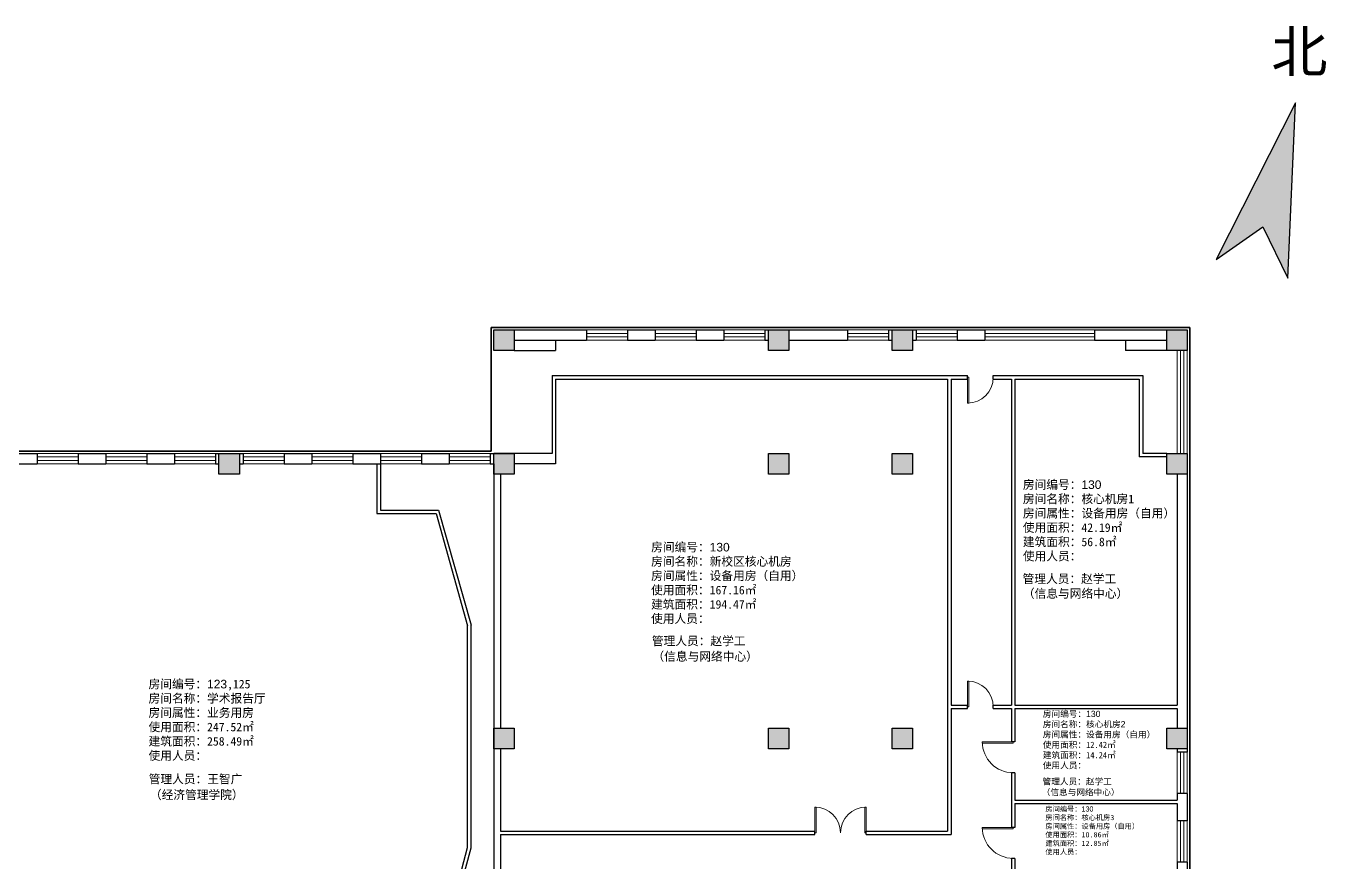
# Model space of a CAD drawing. Header units: millimetres. Extents: x 53439 to 179743, y 35946 to 92379.
# Drawn here: x 141884 to 179743, y 68024 to 92379 of the extents above; entities that cross this region are included whole.
import ezdxf

# ---------------------------------------------------------------- set-up
doc = ezdxf.new("R2010")
doc.units = ezdxf.units.MM
doc.header["$LTSCALE"] = 1000
doc.linetypes.add('CONTINOUS', pattern=[0])
for name, color, linetype in [('占地面积', 101, 'Continuous'), ('填充', 7, 'Continuous'), ('管理人员', 2, 'Continuous')]:
    doc.layers.add(name, color=color, linetype=linetype)
for name, color, linetype, lineweight in [('墙线', 30, 'Continuous', 30), ('文字', 7, 'Continuous', 30), ('柱子', 150, 'Continuous', 30), ('窗线', 131, 'Continuous', 15), ('门线', 154, 'CONTINOUS', 15)]:
    doc.layers.add(name, color=color, linetype=linetype, lineweight=lineweight)
doc.styles.get("Standard").update_dxf_attribs({"font": 'arial.ttf'})

msp = doc.modelspace()

# ---------------------------------------------------------------- hatches: boundary and pattern name
h = msp.add_hatch(color=256)
h.dxf.hatch_style = 1
h.paths.add_polyline_path([(178851, 90139), (176546, 85573), (177908, 86531), (178627, 85030)])
at = {"layer": '填充'}
h = msp.add_hatch(color=256, dxfattribs=at)
h.dxf.hatch_style = 1
h.paths.add_polyline_path([(156104, 83524), (155504, 83524), (155504, 82924), (156104, 82924)])
h = msp.add_hatch(color=256, dxfattribs=at)
h.dxf.hatch_style = 1
h.paths.add_polyline_path([(164103, 83524), (163503, 83524), (163503, 82924), (164103, 82924)])
h = msp.add_hatch(color=256, dxfattribs=at)
h.dxf.hatch_style = 1
h.paths.add_polyline_path([(167704, 83524), (167104, 83524), (167104, 82924), (167704, 82924)])
h = msp.add_hatch(color=256, dxfattribs=at)
h.dxf.hatch_style = 1
h.paths.add_polyline_path([(175704, 83524), (175104, 83524), (175104, 82924), (175704, 82924)])
h = msp.add_hatch(color=256, dxfattribs=at)
h.dxf.hatch_style = 1
h.paths.add_polyline_path([(148104, 79924), (147504, 79924), (147504, 79324), (148104, 79324)])
h = msp.add_hatch(color=256, dxfattribs=at)
h.dxf.hatch_style = 1
h.paths.add_polyline_path([(156104, 79924), (155504, 79924), (155504, 79324), (156104, 79324)])
h = msp.add_hatch(color=256, dxfattribs=at)
h.dxf.hatch_style = 1
h.paths.add_polyline_path([(164103, 79924), (163503, 79924), (163503, 79324), (164103, 79324)])
h = msp.add_hatch(color=256, dxfattribs=at)
h.dxf.hatch_style = 1
h.paths.add_polyline_path([(167704, 79924), (167104, 79924), (167104, 79324), (167704, 79324)])
h = msp.add_hatch(color=256, dxfattribs=at)
h.dxf.hatch_style = 1
h.paths.add_polyline_path([(175704, 79924), (175104, 79924), (175104, 79324), (175704, 79324)])
h = msp.add_hatch(color=256, dxfattribs=at)
h.dxf.hatch_style = 1
h.paths.add_polyline_path([(156104, 71924), (155504, 71924), (155504, 71324), (156104, 71324)])
h = msp.add_hatch(color=256, dxfattribs=at)
h.dxf.hatch_style = 1
h.paths.add_polyline_path([(164103, 71924), (163503, 71924), (163503, 71324), (164103, 71324)])
h = msp.add_hatch(color=256, dxfattribs=at)
h.dxf.hatch_style = 1
h.paths.add_polyline_path([(167704, 71924), (167104, 71924), (167104, 71324), (167704, 71324)])
h = msp.add_hatch(color=256, dxfattribs=at)
h.dxf.hatch_style = 1
h.paths.add_polyline_path([(175704, 71924), (175104, 71924), (175104, 71324), (175704, 71324)])

# ---------------------------------------------------------------- linework, layer by layer
for p, q in [((178851, 90139), (176546, 85573)), ((178627, 85030), (178851, 90139)), ((176546, 85573), (177908, 86531)), ((177908, 86531), (178627, 85030))]:
    msp.add_line(p, q)
at = {"layer": '占地面积'}
for p, q in [((175774, 83594), (155434, 83594)), ((155434, 83594), (155434, 79994)), ((175774, 51654), (175774, 83594)), ((155434, 79994), (123434, 79994))]:
    msp.add_line(p, q, dxfattribs=at)
at = {"layer": '墙线'}
for p, q in [((155434, 79994), (155434, 83594)), ((155434, 83594), (175774, 83594)), ((156104, 83524), (158203, 83524)), ((158203, 83524), (158203, 83224)), ((159403, 83524), (159403, 83224)), ((159403, 83524), (160203, 83524)), ((160203, 83524), (160203, 83224)), ((161403, 83524), (161403, 83224)), ((161403, 83524), (162203, 83524)), ((162203, 83524), (162203, 83224)), ((163403, 83524), (163403, 83224)), ((163403, 83524), (165804, 83524)), ((165804, 83524), (165804, 83224)), ((167004, 83524), (167004, 83224)), ((167004, 83524), (167804, 83524)), ((167804, 83524), (167804, 83224)), ((169004, 83524), (169004, 83224)), ((169004, 83524), (169804, 83524)), ((169804, 83524), (169804, 83224)), ((173004, 83524), (173004, 83224)), ((173004, 83524), (175104, 83524)), ((175774, 83594), (175774, 51654)), ((156104, 83224), (158203, 83224)), ((156104, 82924), (157304, 82924)), ((157304, 83224), (157304, 82924)), ((159403, 83224), (160203, 83224)), ((161403, 83224), (162203, 83224)), ((163403, 83224), (163503, 83224)), ((164103, 83224), (165804, 83224)), ((167004, 83224), (167104, 83224)), ((167704, 83224), (167804, 83224)), ((169004, 83224), (169804, 83224)), ((173004, 83224), (175104, 83224)), ((173904, 83224), (173904, 82924)), ((175104, 82924), (173904, 82924)), ((157204, 82194), (169304, 82194)), ((157204, 82194), (157204, 79924)), ((169304, 82094), (169304, 82194)), ((170054, 82094), (170054, 82194)), ((170054, 82194), (174404, 82194)), ((174404, 82194), (174404, 79924)), ((157304, 82094), (157304, 79924)), ((157304, 82094), (168724, 82094)), ((168724, 82094), (168724, 68924)), ((168824, 82094), (168824, 72594)), ((168824, 82094), (169304, 82094)), ((170054, 82094), (170584, 82094)), ((170584, 82094), (170584, 72594)), ((170684, 82094), (170684, 72594)), ((170684, 82094), (174304, 82094)), ((174304, 82094), (174304, 79824)), ((123434, 79994), (155434, 79994)), ((141404, 79924), (142204, 79924)), ((142204, 79924), (142204, 79624)), ((143404, 79924), (143404, 79624)), ((143404, 79924), (144204, 79924)), ((144204, 79924), (144204, 79624)), ((145404, 79924), (145404, 79624)), ((145404, 79924), (146204, 79924)), ((146204, 79924), (146204, 79624)), ((147404, 79924), (147404, 79624)), ((147404, 79924), (148204, 79924)), ((148204, 79924), (148204, 79624)), ((149404, 79924), (149404, 79624)), ((149404, 79924), (150204, 79924)), ((150204, 79924), (150204, 79624)), ((151404, 79924), (151404, 79624)), ((151404, 79924), (152204, 79924)), ((152204, 79924), (152204, 79624)), ((153404, 79924), (153404, 79624)), ((153404, 79924), (154204, 79924)), ((154204, 79924), (154204, 79624)), ((155404, 79924), (155404, 79624)), ((155404, 79924), (155504, 79924)), ((157204, 79924), (155504, 79924)), ((157304, 79924), (157304, 79624)), ((175104, 79924), (174404, 79924)), ((141404, 79624), (142204, 79624)), ((143404, 79624), (144204, 79624)), ((145404, 79624), (146204, 79624)), ((147404, 79624), (147504, 79624)), ((148104, 79624), (148204, 79624)), ((149404, 79624), (150204, 79624)), ((151404, 79624), (152204, 79624)), ((152104, 79624), (152104, 78174)), ((152204, 79624), (152204, 78274)), ((153404, 79624), (154204, 79624)), ((155404, 79624), (155504, 79624)), ((155504, 79624), (155504, 63524)), ((157304, 79624), (156104, 79624)), ((175104, 79824), (174304, 79824)), ((155704, 79324), (155704, 71924)), ((175404, 79324), (175404, 72594)), ((175704, 79324), (175704, 71924)), ((152104, 78174), (153824, 78174)), ((152204, 78274), (153899, 78274)), ((153824, 78174), (154744, 74907)), ((153899, 78274), (154844, 74920)), ((154744, 68448), (154744, 74907)), ((154844, 68435), (154844, 74920)), ((168824, 72594), (169304, 72594)), ((168824, 72494), (169304, 72494)), ((168824, 72494), (168824, 68824)), ((169304, 72494), (169304, 72594)), ((170054, 72494), (170054, 72594)), ((170054, 72594), (170584, 72594)), ((170054, 72494), (170584, 72494)), ((170584, 72494), (170584, 71526)), ((170684, 72594), (175404, 72594)), ((170684, 72494), (170684, 71526)), ((170684, 72494), (175404, 72494)), ((175404, 72494), (175404, 71924)), ((155704, 71324), (155704, 68924)), ((170684, 71525), (170584, 71525)), ((175404, 71324), (175404, 71224)), ((175704, 71224), (175404, 71224)), ((175704, 71324), (175704, 71224)), ((170584, 70626), (170584, 69030)), ((170684, 70625), (170584, 70625)), ((170684, 70626), (170684, 69824)), ((170684, 69824), (175404, 69824)), ((170684, 69724), (175404, 69724)), ((170684, 69724), (170684, 69030)), ((175704, 70024), (175404, 70024)), ((175404, 70024), (175404, 69824)), ((175404, 69724), (175404, 69224)), ((175704, 70024), (175704, 69224)), ((155704, 68924), (164854, 68924)), ((164854, 68824), (164854, 68924)), ((166354, 68824), (166354, 68924)), ((166354, 68924), (168724, 68924)), ((170684, 69030), (170584, 69030)), ((175704, 69224), (175404, 69224)), ((155704, 68824), (164854, 68824)), ((155704, 68824), (155704, 67324)), ((166354, 68824), (168824, 68824)), ((153864, 65164), (154744, 68448)), ((153994, 65264), (154844, 68435)), ((170684, 68130), (170584, 68130)), ((170584, 68130), (170584, 67424)), ((170684, 68130), (170684, 67424)), ((175704, 68024), (175404, 68024)), ((175404, 68024), (175404, 67424)), ((175704, 68024), (175704, 66524))]:
    msp.add_line(p, q, dxfattribs=at)
at = {"layer": '柱子'}
for p, q in [((155504, 83524), (156104, 83524)), ((155504, 82924), (155504, 83524)), ((156104, 83524), (156104, 82924)), ((163503, 83524), (164103, 83524)), ((163503, 82924), (163503, 83524)), ((164103, 83524), (164103, 82924)), ((167104, 83524), (167704, 83524)), ((167104, 82924), (167104, 83524)), ((167704, 83524), (167704, 82924)), ((175104, 83524), (175704, 83524)), ((175104, 82924), (175104, 83524)), ((175704, 83524), (175704, 82924)), ((156104, 82924), (155504, 82924)), ((164103, 82924), (163503, 82924)), ((167704, 82924), (167104, 82924)), ((175704, 82924), (175104, 82924)), ((147504, 79924), (148104, 79924)), ((147504, 79324), (147504, 79924)), ((148104, 79924), (148104, 79324)), ((155504, 79924), (156104, 79924)), ((155504, 79324), (155504, 79924)), ((156104, 79924), (156104, 79324)), ((163503, 79924), (164103, 79924)), ((163503, 79324), (163503, 79924)), ((164103, 79924), (164103, 79324)), ((167104, 79924), (167704, 79924)), ((167104, 79324), (167104, 79924)), ((167704, 79924), (167704, 79324)), ((175104, 79924), (175704, 79924)), ((175104, 79324), (175104, 79924)), ((175704, 79924), (175704, 79324)), ((148104, 79324), (147504, 79324)), ((156104, 79324), (155504, 79324)), ((164103, 79324), (163503, 79324)), ((167704, 79324), (167104, 79324)), ((175704, 79324), (175104, 79324)), ((155504, 71924), (156104, 71924)), ((155504, 71324), (155504, 71924)), ((156104, 71924), (156104, 71324)), ((163503, 71924), (164103, 71924)), ((163503, 71324), (163503, 71924)), ((164103, 71924), (164103, 71324)), ((167104, 71924), (167704, 71924)), ((167104, 71324), (167104, 71924)), ((167704, 71924), (167704, 71324)), ((175104, 71924), (175704, 71924)), ((175104, 71324), (175104, 71924)), ((175704, 71924), (175704, 71324)), ((156104, 71324), (155504, 71324)), ((164103, 71324), (163503, 71324)), ((167704, 71324), (167104, 71324)), ((175704, 71324), (175104, 71324))]:
    msp.add_line(p, q, dxfattribs=at)
at = {"layer": '窗线'}
for p, q in [((158203, 83524), (159403, 83524)), ((158203, 83524), (158203, 83224)), ((158203, 83424), (159403, 83424)), ((158203, 83324), (159403, 83324)), ((159403, 83524), (159403, 83224)), ((160203, 83524), (161403, 83524)), ((160203, 83524), (160203, 83224)), ((160203, 83424), (161403, 83424)), ((160203, 83324), (161403, 83324)), ((161403, 83524), (161403, 83224)), ((162203, 83524), (163403, 83524)), ((162203, 83524), (162203, 83224)), ((162203, 83424), (163403, 83424)), ((162203, 83324), (163403, 83324)), ((163403, 83524), (163403, 83224)), ((165804, 83524), (167004, 83524)), ((165804, 83524), (165804, 83224)), ((165804, 83424), (167004, 83424)), ((165804, 83324), (167004, 83324)), ((167004, 83524), (167004, 83224)), ((167804, 83524), (169004, 83524)), ((167804, 83524), (167804, 83224)), ((167804, 83424), (169004, 83424)), ((167804, 83324), (169004, 83324)), ((169004, 83524), (169004, 83224)), ((169804, 83524), (173004, 83524)), ((169804, 83424), (173004, 83424)), ((173004, 83324), (169804, 83324)), ((158203, 83224), (159403, 83224)), ((160203, 83224), (161403, 83224)), ((162203, 83224), (163403, 83224)), ((165804, 83224), (167004, 83224)), ((167804, 83224), (169004, 83224)), ((173004, 83224), (169804, 83224)), ((175404, 79924), (175404, 82924)), ((175504, 79924), (175504, 82924)), ((175604, 79924), (175604, 82924)), ((175704, 79924), (175704, 82924)), ((142204, 79924), (143404, 79924)), ((142204, 79924), (142204, 79624)), ((143404, 79924), (143404, 79624)), ((144204, 79924), (145404, 79924)), ((144204, 79924), (144204, 79624)), ((145404, 79924), (145404, 79624)), ((146204, 79924), (147404, 79924)), ((146204, 79924), (146204, 79624)), ((147404, 79924), (147404, 79624)), ((148204, 79924), (149404, 79924)), ((148204, 79924), (148204, 79624)), ((149404, 79924), (149404, 79624)), ((150204, 79924), (151404, 79924)), ((150204, 79924), (150204, 79624)), ((151404, 79924), (151404, 79624)), ((152204, 79924), (153404, 79924)), ((152204, 79924), (152204, 79624)), ((153404, 79924), (153404, 79624)), ((154204, 79924), (155404, 79924)), ((154204, 79924), (154204, 79624)), ((155404, 79924), (155404, 79624)), ((142204, 79824), (143404, 79824)), ((142204, 79724), (143404, 79724)), ((142204, 79624), (143404, 79624)), ((144204, 79824), (145404, 79824)), ((144204, 79724), (145404, 79724)), ((144204, 79624), (145404, 79624)), ((146204, 79824), (147404, 79824)), ((146204, 79724), (147404, 79724)), ((146204, 79624), (147404, 79624)), ((148204, 79824), (149404, 79824)), ((148204, 79724), (149404, 79724)), ((148204, 79624), (149404, 79624)), ((150204, 79824), (151404, 79824)), ((150204, 79724), (151404, 79724)), ((150204, 79624), (151404, 79624)), ((152204, 79824), (153404, 79824)), ((152204, 79724), (153404, 79724)), ((152204, 79624), (153404, 79624)), ((154204, 79824), (155404, 79824)), ((154204, 79724), (155404, 79724)), ((154204, 79624), (155404, 79624)), ((175404, 70024), (175404, 71224)), ((175404, 71224), (175704, 71224)), ((175504, 70024), (175504, 71224)), ((175604, 70024), (175604, 71224)), ((175704, 70024), (175704, 71224)), ((175404, 70024), (175704, 70024)), ((175404, 68024), (175404, 69224)), ((175404, 69224), (175704, 69224)), ((175504, 68024), (175504, 69224)), ((175604, 68024), (175604, 69224)), ((175704, 68024), (175704, 69224)), ((175404, 68024), (175704, 68024))]:
    msp.add_line(p, q, dxfattribs=at)
at = {"layer": '门线'}
for p, q in [((169304, 81394), (169304, 82144)), ((169304, 82144), (169344, 82144)), ((169344, 82144), (169344, 81394)), ((169344, 81394), (169304, 81394)), ((169344, 73294), (169304, 73294)), ((169304, 73294), (169304, 72544)), ((169344, 72544), (169344, 73294)), ((169304, 72544), (169344, 72544)), ((169734, 71525), (169734, 71485)), ((170634, 71525), (169734, 71525)), ((169734, 71485), (170634, 71485)), ((170634, 71485), (170634, 71525)), ((164894, 69624), (164854, 69624)), ((164854, 69624), (164854, 68874)), ((164894, 68874), (164894, 69624)), ((166354, 69624), (166314, 69624)), ((166314, 69624), (166314, 68874)), ((166354, 68874), (166354, 69624)), ((169734, 69030), (169734, 68990)), ((170634, 69030), (169734, 69030)), ((169734, 68990), (170634, 68990)), ((170634, 68990), (170634, 69030)), ((164854, 68874), (164894, 68874)), ((166314, 68874), (166354, 68874))]:
    msp.add_line(p, q, dxfattribs=at)
for centre, radius, start, end in [((169304, 82144), 750, 270.0007, 0.0007), ((169304, 72544), 750, 0, 90), ((170634, 71525), 900, 180, 270), ((164854, 68874), 750, 0, 90), ((166354, 68874), 750, 90, 180), ((170634, 69030), 900, 180, 270)]:
    msp.add_arc(centre, radius, start, end, dxfattribs=at)

# ---------------------------------------------------------------- texts
at = {"layer": '文字', "attachment_point": 1}
for s, width, insert, char_height in [('{\\fSimSun|b0|i0|c134|p2;北}', 2182.3, (178149, 92234), 1200), ('{\\fSimSun|b0|i0|c134|p2;房间编号：}130\\P{\\fSimSun|b0|i0|c134|p2;房间名称：核心机房1}\\P{\\fSimSun|b0|i0|c134|p2;房间属性：设备用房（自用）}\\P{\\fSimSun|b0|i0|c134|p2;使用面积：42.19\\fSimSun|b0|i0|c129|p2;㎡}\\P{\\fSimSun|b0|i0|c134|p2;建筑面积：56.8\\fSimSun|b0|i0|c129|p2;㎡\\fSimSun|b0|i0|c134|p2;\\P使用人员：}', 4720, (170915, 79142), 250), ('{\\fSimSun|b0|i0|c134|p2;房间编号：}130\\P{\\fSimSun|b0|i0|c134|p2;房间名称：新校区核心机房}\\P{\\fSimSun|b0|i0|c134|p2;房间属性：设备用房（自用）}\\P{\\fSimSun|b0|i0|c134|p2;使用面积：167.16\\fSimSun|b0|i0|c129|p2;㎡}\\P{\\fSimSun|b0|i0|c134|p2;建筑面积：194.47\\fSimSun|b0|i0|c129|p2;㎡\\fSimSun|b0|i0|c134|p2;\\P使用人员：}', 9370.73, (160089, 77321), 250), ('{\\fSimSun|b0|i0|c134|p2;房间编号：}123{\\fSimSun|b0|i0|c134|p2;,125}\\P{\\fSimSun|b0|i0|c134|p2;房间名称：学术报告厅}\\P{\\fSimSun|b0|i0|c134|p2;房间属性：业务用房}\\P{\\fSimSun|b0|i0|c134|p2;使用面积：247.52\\fSimSun|b0|i0|c129|p2;㎡}\\P{\\fSimSun|b0|i0|c134|p2;建筑面积：258.49\\fSimSun|b0|i0|c129|p2;㎡\\fSimSun|b0|i0|c134|p2;\\P使用人员：}', 8826.14, (145452, 73332), 250), ('{\\fSimSun|b0|i0|c134|p2;房间编号：}130\\P{\\fSimSun|b0|i0|c134|p2;房间名称：核心机房}2\\P{\\fSimSun|b0|i0|c134|p2;房间属性：设备用房（自用）}\\P{\\fSimSun|b0|i0|c134|p2;使用面积：12.42\\fSimSun|b0|i0|c129|p2;㎡}\\P{\\fSimSun|b0|i0|c134|p2;建筑面积：14.24\\fSimSun|b0|i0|c129|p2;㎡\\fSimSun|b0|i0|c134|p2;\\P使用人员：}', 3892.43, (171496, 72429), 180), ('{\\fSimSun|b0|i0|c134|p2;房间编号：}130\\P{\\fSimSun|b0|i0|c134|p2;房间名称：核心机房3}\\P{\\fSimSun|b0|i0|c134|p2;房间属性：设备用房（自用）}\\P{\\fSimSun|b0|i0|c134|p2;使用面积：10.86\\fSimSun|b0|i0|c129|p2;㎡}\\P{\\fSimSun|b0|i0|c134|p2;建筑面积：12.85\\fSimSun|b0|i0|c129|p2;㎡\\fSimSun|b0|i0|c134|p2;\\P使用人员：}', 4484.95, (171571, 69644), 150)]:
    msp.add_mtext_dynamic_manual_height_columns(s, width=width, gutter_width=12.5, heights=[0], dxfattribs=dict(at, insert=insert, char_height=char_height))
at = {"layer": '管理人员', "attachment_point": 1}
for s, width, insert, char_height in [('{\\fSimSun|b0|i0|c134|p2;管理人员：赵学工}', 3543.23, (170907, 76398), 250), ('{\\fSimSun|b0|i0|c134|p2;（信息与网络中心）}', 3143.24, (170915, 75970), 250), ('{\\fSimSun|b0|i0|c134|p2;管理人员：赵学工}', 6423.08, (160111, 74588), 250), ('{\\fSimSun|b0|i0|c134|p2;（信息与网络中心）}', 6468.68, (160128, 74137), 250), ('\\pt3250;{\\fSimSun|b0|i0|c134|p2;管理人员：王智广}', 8084.66, (145457, 70565), 250), ('{\\fSimSun|b0|i0|c134|p2;管理人员：赵学工}', 3543.23, (171489, 70460), 180), ('{\\fSimSun|b0|i0|c134|p2;（经济管理学院）}', 7633.77, (145493, 70108), 250), ('{\\fSimSun|b0|i0|c134|p2;（信息与网络中心）}', 2413.4, (171464, 70147), 180)]:
    msp.add_mtext_dynamic_manual_height_columns(s, width=width, gutter_width=12.5, heights=[0], dxfattribs=dict(at, insert=insert, char_height=char_height))

doc.saveas('drawing.dxf')
